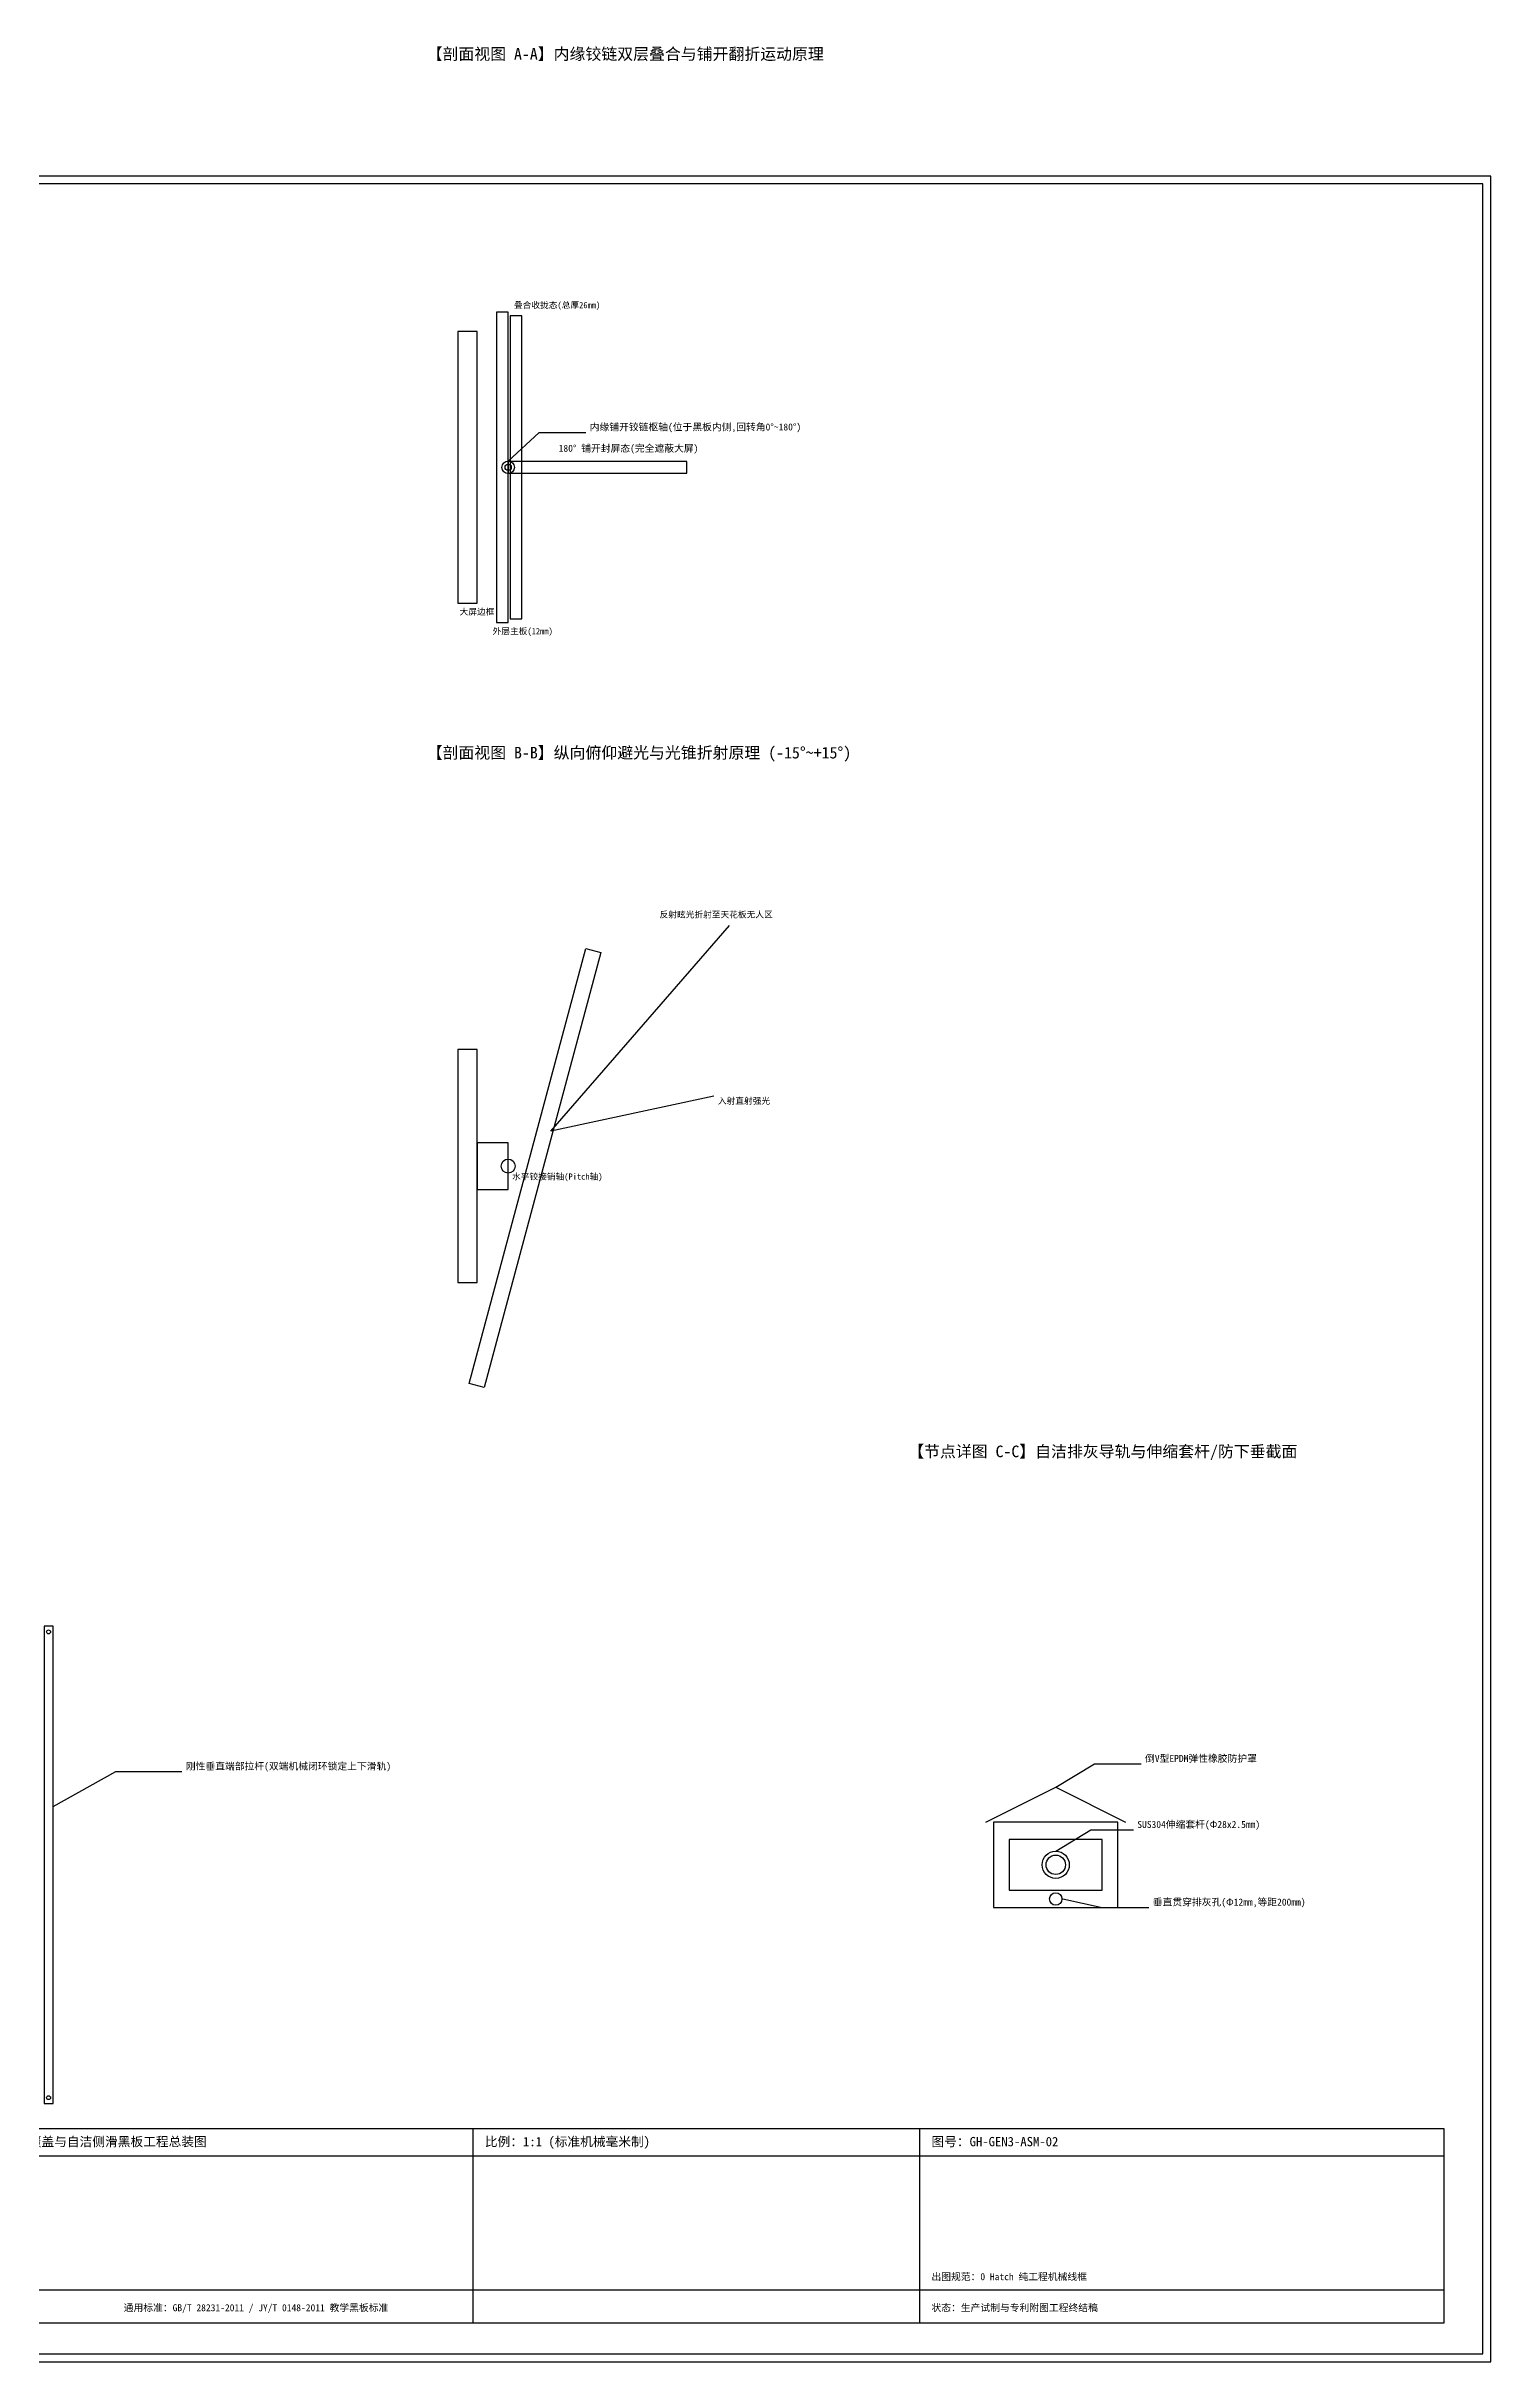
# Model space of a CAD drawing. Header units: millimetres. Extents: x -3555 to 6720, y -280 to 5699.
# Drawn here: x 3001 to 6720, y -280 to 5685 of the extents above; entities that cross this region are included whole.
import ezdxf

# ---------------------------------------------------------------- set-up
doc = ezdxf.new("R2010")
doc.units = ezdxf.units.MM
for name, color, linetype in [('01_FRAME_外框型材', 8, 'Continuous'), ('03_OUTER_BOARD_外主板', 3, 'Continuous'), ('04_INNER_BOARD_内附板', 2, 'Continuous'), ('05_INNER_HINGE_内缘铰链', 6, 'Continuous'), ('06_EXT_RAIL_延伸构件', 1, 'Continuous'), ('07_PITCH_YAW_运动副', 4, 'Continuous'), ('09_TEXT_技术说明', 7, 'Continuous')]:
    doc.layers.add(name, color=color, linetype=linetype)
doc.styles.add('STYLE_GB_CN', font='simhei.ttf')

msp = doc.modelspace()

# ---------------------------------------------------------------- linework, layer by layer
at = {"layer": '01_FRAME_外框型材', "color": 8}
for p, q in [((4100, -180), (4100, 320)), ((5250, -180), (5250, 320)), ((1450, 250), (6600, 250)), ((1450, -95), (6600, -95))]:
    msp.add_line(p, q, dxfattribs=at)
for points in [[(-3350, -280), (6720, -280), (6720, 5350), (-3350, 5350)], [(-3330, -260), (6700, -260), (6700, 5330), (-3330, 5330)], [(4060, 4250), (4110, 4250), (4110, 4950), (4060, 4950)], [(4060, 2500), (4110, 2500), (4110, 3100), (4060, 3100)], [(5440, 890), (5760, 890), (5760, 1110), (5440, 1110)], [(1450, -180), (6600, -180), (6600, 320), (1450, 320)]]:
    msp.add_lwpolyline(points, close=True, dxfattribs=at)
at = {"layer": '01_FRAME_外框型材', "color": 1}
msp.add_lwpolyline([(5480, 935), (5720, 935), (5720, 1065), (5480, 1065)], close=True, dxfattribs=at)
at = {"layer": '03_OUTER_BOARD_外主板', "color": 3}
for p, q in [((4089.885, 2239.763), (4390.115, 3360.237)), ((4428.752, 3349.884), (4128.522, 2229.41)), ((4390.115, 3360.237), (4428.752, 3349.884)), ((4128.522, 2229.41), (4089.885, 2239.763))]:
    msp.add_line(p, q, dxfattribs=at)
msp.add_lwpolyline([(4160, 4200), (4190, 4200), (4190, 5000), (4160, 5000)], close=True, dxfattribs=at)
at = {"layer": '04_INNER_BOARD_内附板', "color": 2}
for points in [[(4195, 4210), (4225, 4210), (4225, 4990), (4195, 4990)], [(4190, 4585), (4650, 4585), (4650, 4615), (4190, 4615)]]:
    msp.add_lwpolyline(points, close=True, dxfattribs=at)
at = {"layer": '05_INNER_HINGE_内缘铰链', "color": 6}
for p, q in [((5420, 1110), (5600, 1200)), ((5600, 1200), (5780, 1110))]:
    msp.add_line(p, q, dxfattribs=at)
for centre, radius in [((4190, 4600), 16), ((4190, 4600), 8), ((5600, 912), 16)]:
    msp.add_circle(centre, radius, dxfattribs=at)
at = {"layer": '06_EXT_RAIL_延伸构件', "color": 1}
msp.add_lwpolyline([(2995, 385), (3018, 385), (3018, 1615), (2995, 1615)], close=True, dxfattribs=at)
for centre, radius in [((3006.5, 1600), 5), ((5600, 1000), 35), ((5600, 1000), 25), ((3006.5, 400), 5)]:
    msp.add_circle(centre, radius, dxfattribs=at)
at = {"layer": '07_PITCH_YAW_运动副', "color": 2}
for p, q in [((4300.115, 2890), (4760, 3420)), ((4720, 2980), (4300.115, 2890))]:
    msp.add_line(p, q, dxfattribs=at)
at = {"layer": '07_PITCH_YAW_运动副', "color": 4}
msp.add_lwpolyline([(4110, 2740), (4190, 2740), (4190, 2860), (4110, 2860)], close=True, dxfattribs=at)
msp.add_circle((4190, 2800), 18, dxfattribs=at)
at = {"layer": '09_TEXT_技术说明'}
for p, q in [((4190, 4616), (4270, 4690)), ((4270, 4690), (4390, 4690)), ((5600, 1200), (5700, 1260)), ((5700, 1260), (5820, 1260)), ((3018, 1150), (3180, 1240)), ((3180, 1240), (3350, 1240)), ((5600, 1035), (5690, 1090)), ((5690, 1090), (5800, 1090)), ((5618, 912), (5720, 890)), ((5720, 890), (5840, 890))]:
    msp.add_line(p, q, dxfattribs=at)

# ---------------------------------------------------------------- texts
at = {"layer": '01_FRAME_外框型材', "color": 8, "style": 'STYLE_GB_CN'}
msp.add_text('大屏边框', height=16, dxfattribs=at).set_placement((4065, 4220))
at = {"layer": '03_OUTER_BOARD_外主板', "color": 3, "style": 'STYLE_GB_CN'}
msp.add_text('外层主板(12mm)', height=16, dxfattribs=at).set_placement((4150, 4170))
at = {"layer": '04_INNER_BOARD_内附板', "color": 2, "style": 'STYLE_GB_CN'}
for s, height, p in [('叠合收拢态(总厚26mm)', 16, (4205, 5010)), ('180° 铺开封屏态(完全遮蔽大屏)', 18, (4320, 4640))]:
    msp.add_text(s, height=height, dxfattribs=at).set_placement(p)
at = {"layer": '07_PITCH_YAW_运动副', "color": 2, "style": 'STYLE_GB_CN'}
for s, p in [('反射眩光折射至天花板无人区', (4580, 3440)), ('入射直射强光', (4730, 2960))]:
    msp.add_text(s, height=16, dxfattribs=at).set_placement(p)
at = {"layer": '07_PITCH_YAW_运动副', "color": 4, "style": 'STYLE_GB_CN'}
msp.add_text('水平铰接销轴(Pitch轴)', height=16, dxfattribs=at).set_placement((4200, 2765))
at = {"layer": '09_TEXT_技术说明', "color": 7, "style": 'STYLE_GB_CN'}
for s, height, p in [('【剖面视图 A-A】内缘铰链双层叠合与铺开翻折运动原理', 30, (3980, 5650)), ('【剖面视图 B-B】纵向俯仰避光与光锥折射原理 (-15°~+15°)', 30, (3980, 3850)), ('【节点详图 C-C】自洁排灰导轨与伸缩套杆/防下垂截面', 30, (5220, 2050)), ('图纸名称：第三代多维叠合全覆盖与自洁侧滑黑板工程总装图', 24, (2530, 275)), ('比例：1:1 (标准机械毫米制)', 24, (4130, 275)), ('图号：GH-GEN3-ASM-02', 24, (5280, 275)), ('出图规范：0 Hatch 纯工程机械线框', 18, (5280, -70)), ('通用标准：GB/T 28231-2011 / JY/T 0148-2011 教学黑板标准', 18, (3200, -150)), ('状态：生产试制与专利附图工程终结稿', 18, (5280, -150))]:
    msp.add_text(s, height=height, dxfattribs=at).set_placement(p)
at = {"layer": '09_TEXT_技术说明', "style": 'STYLE_GB_CN'}
for s, p in [('内缘铺开铰链枢轴(位于黑板内侧,回转角0°~180°)', (4400, 4695)), ('刚性垂直端部拉杆(双端机械闭环锁定上下滑轨)', (3360, 1245)), ('倒V型EPDM弹性橡胶防护罩', (5830, 1265)), ('SUS304伸缩套杆(Φ28x2.5mm)', (5810, 1095)), ('垂直贯穿排灰孔(Φ12mm,等距200mm)', (5850, 895))]:
    msp.add_text(s, height=18, dxfattribs=at).set_placement(p)

doc.saveas('drawing.dxf')
